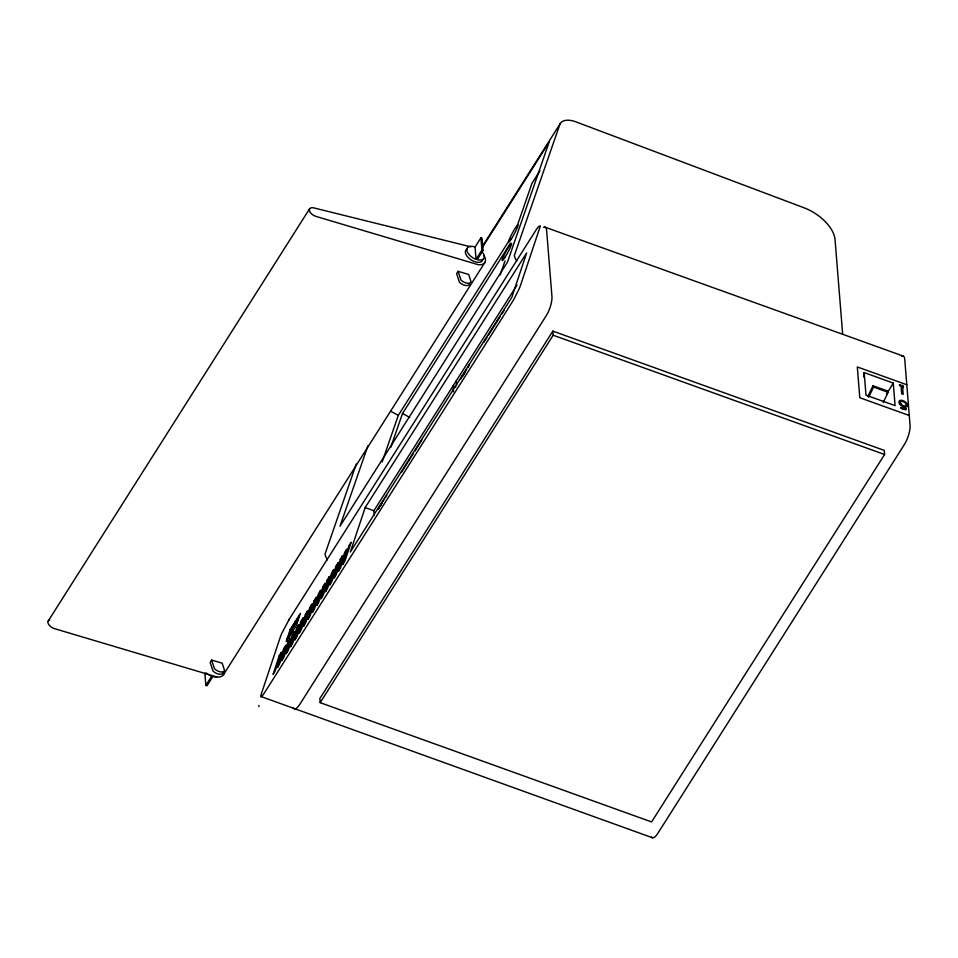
<?xml version="1.0" encoding="UTF-8"?>
<svg xmlns="http://www.w3.org/2000/svg" width="958" height="958" viewBox="0 0 958 958"><rect width="100%" height="100%" fill="white"/><g stroke="black" fill="none" stroke-linecap="round" stroke-linejoin="round"><path stroke-width="1.44" d="M863.649 376.937L864.176 372.59L893.275 383.068L895.083 405.617L865.984 395.151L864.176 372.59M385.356 497.669L386.781 495.418M287.687 638.495L288.25 637.729L287.951 638.375M288.083 637.07L287.149 638.866L289.843 634.292L288.262 637.058M290.909 633.741L291.591 632.424L290.561 634.364L290.837 633.597M289.268 635.274L288.885 635.837M289.579 634.938L291.843 631.13M290.981 632.543L290.25 633.813M290.43 630.963L291.304 629.31M290.525 630.675L291.4 629.035M291.663 629.25L289.508 633.034L295.627 623.131M292.741 626.041C283.664 641.537 302.524 610.45 292.477 626.843M292.322 627.957L294.453 624.472M292.418 627.694L294.729 623.658L294.429 624.269M292.166 630.46L290.861 632.927M294.346 625.275L295.531 623.407M295.184 623.454L298.213 618.413M295.268 623.191L298.309 618.15M296.166 621.538L296.345 622.137M298.154 619.275L296.872 621.419L298.237 619.012M299.219 616.078L297.387 619.227M299.315 615.814L297.555 618.832M365.166 507.596L350.317 552.036L511.811 297.363L526.649 252.924L365.166 507.596L373.895 510.734L374.243 515.129M356.268 464.031L324.99 554.119A22.561 12.286 32.4 0 0 327.468 559.771M367.908 445.817L339.982 526.241L507.465 262.109L549.114 142.179L482.604 247.08M382.146 461.9L398.312 415.341L510.051 239.141M390.744 447.386L402.504 413.509L510.458 243.272M500.112 275.078L505.01 260.971M516.769 227.118L531.953 183.373L539.905 170.847M288.861 636.795L288.562 637.489M288.825 637.07L288.25 637.992M288.861 637.178L290.502 634.16M289.304 636.316L289.987 634.998M289.1 636.795L290.525 634.076M291.543 632.807L291.939 631.849L291.436 632.963M289.065 636.435L288.154 638.148M291.04 633.298L291.495 632.579L290.969 633.717M289.532 635.741L290.142 634.699M296.513 621.742L296.166 622.413M297.04 620.006L296.944 619.419L295.327 622.341L296.92 619.826M291.723 632.364L291.891 632.005M867.924 396.181L872.989 385.739L887.539 390.972L888.138 392.325L883.18 402.468M288.586 637.262L289.1 636.591M868.631 397.235L873.588 387.092L872.989 385.739M293.855 626.053L291.4 630.053M260.959 696.873L262.791 695.161A13.963 1.569 -61.8 0 0 265.067 691.856L511.5 303.219A13.963 1.569 -61.8 0 0 514.171 298.728L519.08 288.981A15.28 1.712 -61.8 0 0 520.565 285.209L539.689 227.992A15.28 1.712 -61.8 0 0 540.192 225.765L538.121 227.034A13.963 1.569 -61.8 0 0 535.845 230.339L289.412 618.976L281.832 633.214A15.28 1.712 -61.8 0 0 280.335 636.986L261.223 694.203A15.28 1.712 -61.8 0 0 260.708 696.43L652.494 837.771M289.412 618.976L288.538 620.365M886.449 394.229L893.275 383.068M48.163 621.083L309.578 208.832M211.622 660.05L214.448 668.756A7.065 3.844 32.4 0 0 224.555 670.516L222.196 663.187L211.622 660.05L210.149 662.361L212.987 671.067A7.065 3.844 32.4 0 0 223.094 672.827M458.116 271.318L460.942 280.035A7.065 3.844 32.4 0 0 471.049 281.796L468.69 274.467L458.116 271.318L456.643 273.629L459.481 282.347A7.065 3.844 32.4 0 0 469.588 284.107M475.048 247.08L473.911 246.661A9.784 5.329 32.4 0 0 466.809 250.038A9.784 5.329 32.4 0 0 474.893 258.864L476.03 259.271L475.048 247.08L480.916 237.835L482.054 238.243L483.036 250.445L477.18 259.678A9.784 5.329 32.4 0 0 482.173 251.918M481.958 247.068L560.25 123.594M216.903 676.839A9.784 5.329 32.4 0 1 212.832 676.552L206.976 685.796L205.826 685.389L211.694 676.144L210.556 675.737A9.784 5.329 32.4 0 1 206.281 673.019M476.03 259.271L481.898 250.026L480.916 237.835M223.573 674.54L484.988 262.288M373.895 510.734L516.997 285.053M381.919 502.734L380.122 505.92L381.691 503.429M465.313 371.213L466.666 369.081L465.337 371.536M401.45 472.306L413.269 453.673M414.838 451.194L421.927 440.021M483.814 342.413L486.963 337.444M488.544 334.965L500.351 316.332M501.932 313.853L504.291 310.129M378.254 509.237L379.895 506.626M380.146 506.243L382.074 503.213M462.51 376.35L465.073 372.303M552.85 331.121L319.852 698.562L320.176 702.657L651.596 821.94L884.593 454.499L884.27 450.392L552.85 331.121L553.173 335.216L320.176 702.657M470.845 246.841L313.793 207.886A6.407 3.485 32.4 0 0 309.446 210.796A6.407 3.485 32.4 0 0 316.26 216.496L478.293 264.719A13.376 7.281 32.4 0 0 483.622 254.96M544.862 227.094L902.975 355.981M906.795 384.757L857.326 366.95L859.793 397.714L909.262 415.521M873.588 387.092L888.138 392.325M481.898 250.026L483.036 250.445M903.406 408.467L904.412 408.826M905.238 409.126L906.244 409.485M553.173 335.216L884.593 454.499M455.924 387.008L453.014 385.966L453.493 391.822M205.994 673.594L204.844 673.187L205.826 685.389M402.504 413.509L409.784 417.449M390.613 411.174L398.312 415.341M384.409 499.166L382.972 501.417M906.352 408.898L904.903 408.383L905.31 409.988L905.202 408.659M904.52 408.24L903.071 407.713L903.478 409.329L903.37 408M842.681 334.414L835.041 239.572A33.805 18.406 32.4 0 0 804.001 207.766L575.423 121.666A18.992 10.334 32.4 0 0 559.783 124.636L514.326 255.535A22.561 12.286 32.4 0 0 516.805 261.187M456.259 380.853L456.619 385.236M258.876 705.411L258.983 706.645M224.052 672.995A13.376 7.281 32.4 0 1 216.879 676.971L54.845 628.747A6.407 3.485 32.4 0 1 48.535 624.209A6.407 3.485 32.4 0 1 49.756 620.018M482.796 259.402A9.784 5.329 32.4 0 1 471.192 259.965A9.784 5.329 32.4 0 1 466.857 249.248M651.488 837.064A14.37 4.574 -70.2 0 0 657.895 833.232L904.328 444.596A14.37 4.574 -70.2 0 0 910.064 425.388L904.747 359.37A14.37 4.574 -70.2 0 0 901.646 356.196M293.016 707.495A14.37 4.574 -70.2 0 0 299.782 704.358L546.228 315.721A14.37 4.574 -70.2 0 0 551.952 296.501L546.635 230.495A14.37 4.574 -70.2 0 0 543.533 227.309M382.11 502.471A2.096 0.671 -70.2 0 1 382.481 502.184M899.706 385.08L901.131 385.978L899.706 385.08M900.999 407.569L902.424 408.479L900.999 407.569M286.765 640.207L287.687 638.423L286.765 640.207M467.779 367.321L469.121 365.214L467.779 367.321M901.466 385.954L901.011 386.349A1.198 0.659 32.4 0 1 900.496 386.254L899.454 385.332A1.641 0.886 32.4 0 1 899.454 384.817L901.466 385.954M902.747 408.443L902.304 408.85A1.198 0.659 32.4 0 1 901.789 408.755L900.748 407.821A1.641 0.886 32.4 0 1 900.748 407.306L902.747 408.443M279.269 655.643L273.078 674.408L275.197 670.899L281.424 652.23L279.269 655.643M283.628 648.77L277.437 667.534L279.556 664.014L285.795 645.357L283.628 648.77M290.226 629.478L286.202 641.513L296.465 625.346L300.477 613.3L290.226 629.478M287.987 641.896L281.796 660.661L283.915 657.14L290.154 638.483L287.987 641.896M292.346 635.022L286.155 653.775L288.274 650.266L294.465 631.502L292.346 635.022M296.705 628.137L290.514 646.901L292.633 643.393L298.824 624.628L296.705 628.137M301.063 621.263L294.884 640.028L297.004 636.507L303.183 617.754L301.063 621.263M305.434 614.389L299.243 633.154L301.363 629.634L307.554 610.869L305.434 614.389M309.793 607.516L303.602 626.269L305.722 622.76L311.913 603.995L309.793 607.516M314.152 600.63L307.961 619.395L310.081 615.886L316.272 597.121L314.152 600.63M318.511 593.756L312.32 612.521L314.44 609.001L320.631 590.248L318.511 593.756M322.87 586.883L316.679 605.648L318.798 602.127L324.99 583.362L322.87 586.883M327.229 580.009L321.038 598.762L323.157 595.253L329.348 576.488L327.229 580.009M331.588 573.124L325.409 591.888L327.528 588.38L333.707 569.615L331.588 573.124M335.959 566.25L329.768 585.015L331.887 581.494L338.066 562.741L335.959 566.25M340.318 559.376L334.126 578.141L336.246 574.62L342.437 555.856L340.318 559.376M344.676 552.503L338.485 571.255L340.605 567.747L346.832 549.09L344.676 552.503M349.035 545.617L342.844 564.382L344.964 560.873L351.203 542.216L349.035 545.617M288.681 636.172L288.274 636.926L288.741 636.1M379.847 505.992L378.218 508.914L379.847 505.992M462.211 376.099L460.582 379.021L462.211 376.099M464.283 372.842L462.486 376.027L464.846 372.291A2.096 0.671 -70.2 0 0 464.283 372.842M902.053 385.32L902.161 386.828L902.065 385.631C904.065 390.086 903.274 383.679 903.274 386.912L902.053 385.32M902.675 388.206L901.215 387.691L901.717 393.834L903.166 394.361L902.675 388.206M511.536 238.626A9.784 1.042 -61.6 0 0 518.015 224.926A9.784 1.042 -61.6 0 0 510.41 236.937A9.784 1.042 -61.6 0 0 511.536 238.626M505.117 257.115A9.784 1.042 -61.6 0 0 511.596 243.416A9.784 1.042 -61.6 0 0 503.98 255.427A9.784 1.042 -61.6 0 0 505.117 257.115M899.598 403.857A4.898 2.67 32.4 0 0 907.154 406.587A4.898 2.67 32.4 0 0 902.999 400.612A4.898 2.67 32.4 0 0 899.598 403.857M900.819 403.797A3.257 1.772 32.4 0 0 905.849 405.617A3.257 1.772 32.4 0 0 903.083 401.63A3.257 1.772 32.4 0 0 900.819 403.797"/></g></svg>
